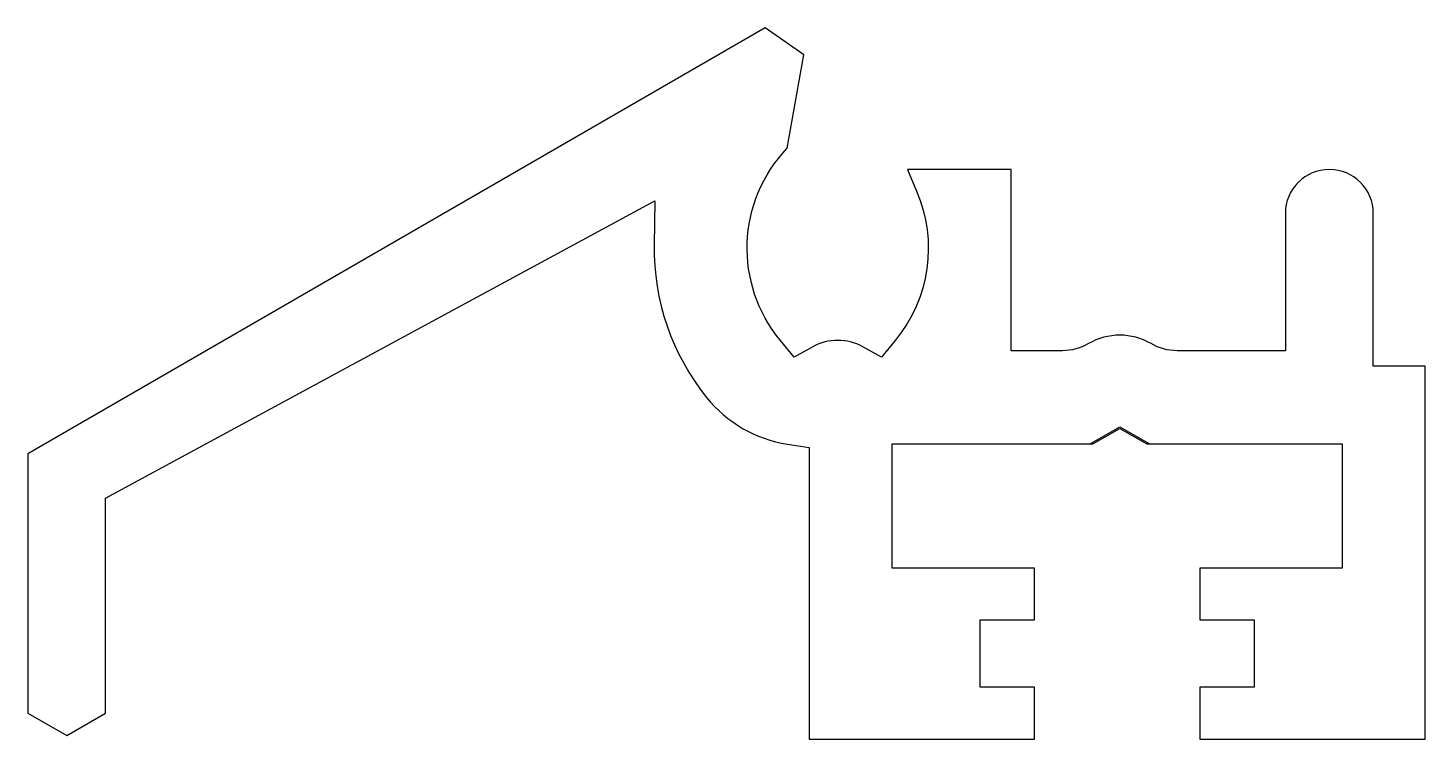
# Model space of a CAD drawing. Header units: millimetres. Extents: x 0 to 27, y 0 to 13.7.
import ezdxf

# ---------------------------------------------------------------- set-up
doc = ezdxf.new("R2010")
doc.units = ezdxf.units.MM

msp = doc.modelspace()

# ---------------------------------------------------------------- linework, layer by layer
for points in [[(20.495, 7.636, -0.132863), (19.991, 7.5), (19, 7.5), (19, 11), (16.995, 11), (17.174, 10.582, -0.280894), (16.758, 7.696), (16.494, 7.377), (16.132, 7.576, 0.256669), (15.168, 7.576), (14.806, 7.377), (14.542, 7.696, -0.380248), (14.675, 11.414), (14.992, 13.213), (14.25, 13.733), (0, 5.506), (0, 0.5), (0.75, 0.067), (1.5, 0.5), (1.5, 4.649), (12.112, 10.393), (12.1, 9.541, 0.174412), (13.116, 6.597, 0.186626), (14.677, 5.694), (15.1, 5.628), (15.1, 0), (19.45, 0), (19.45, 1), (18.4, 1), (18.4, 2.3), (19.45, 2.3), (19.45, 3.3), (16.7, 3.3), (16.7, 5.7), (20.58, 5.7), (21.1, 6), (21.62, 5.7), (25.4, 5.7), (25.4, 3.3), (22.65, 3.3), (22.65, 2.3), (23.7, 2.3), (23.7, 1), (22.65, 1), (22.65, 0), (27, 0), (27, 7.2), (26, 7.2), (26, 10.15, 1), (24.3, 10.15), (24.3, 7.5), (22.209, 7.5, -0.132863), (21.705, 7.636, 0.270501), (20.495, 7.636)], [(1.5, 4.649), (12.112, 10.393), (12.1, 9.541, 0.174412), (13.116, 6.597, 0.186626), (14.677, 5.694), (15.1, 5.628), (15.1, 0), (19.45, 0), (19.45, 1), (18.4, 1), (18.4, 2.3), (19.45, 2.3), (19.45, 3.3), (16.7, 3.3), (16.7, 5.7), (20.527, 5.7), (21.1, 6.031), (21.673, 5.7), (25.4, 5.7), (25.4, 3.3), (22.65, 3.3), (22.65, 2.3), (23.7, 2.3), (23.7, 1), (22.65, 1), (22.65, 0), (27, 0), (27, 7.2), (26, 7.2), (26, 10.15, 1), (24.3, 10.15), (24.3, 7.5), (22.209, 7.5, -0.132863), (21.705, 7.636, 0.270501), (20.495, 7.636, -0.132863), (19.991, 7.5), (19, 7.5), (19, 11), (16.995, 11), (17.174, 10.582, -0.280894), (16.758, 7.696), (16.494, 7.377), (16.132, 7.576, 0.256669), (15.168, 7.576), (14.806, 7.377), (14.542, 7.696, -0.380248), (14.675, 11.414), (14.992, 13.213), (14.25, 13.733), (0, 5.506), (0, 0.5), (0.75, 0.067), (1.5, 0.5), (1.5, 4.649, -0.275327)]]:
    msp.add_lwpolyline(points, format="xyb", close=True)

doc.saveas('drawing.dxf')
